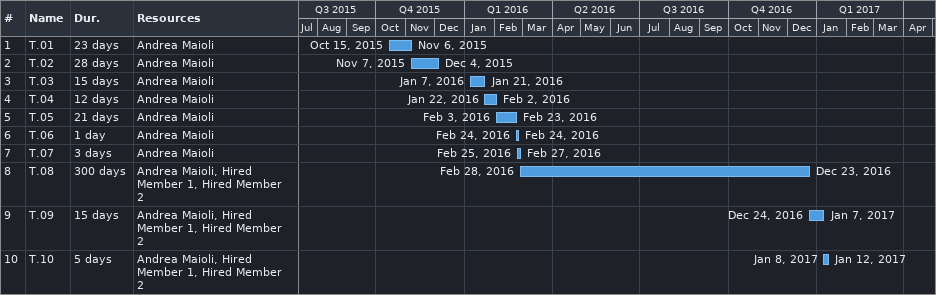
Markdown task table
| ID | Task | Duration | Start | Finish | Resources |
|---|---|---|---|---|---|
| 1 | T.01 | 23d | 2015-10-15 | 2015-11-06 | Andrea Maioli |
| 2 | T.02 | 28d | 2015-11-07 | 2015-12-04 | Andrea Maioli |
| 3 | T.03 | 15d | 2016-01-07 | 2016-01-21 | Andrea Maioli |
| 4 | T.04 | 12d | 2016-01-22 | 2016-02-02 | Andrea Maioli |
| 5 | T.05 | 21d | 2016-02-03 | 2016-02-23 | Andrea Maioli |
| 6 | T.06 | 1d | 2016-02-24 | 2016-02-24 | Andrea Maioli |
| 7 | T.07 | 3d | 2016-02-25 | 2016-02-27 | Andrea Maioli |
| 8 | T.08 | 300d | 2016-02-28 | 2016-12-23 | Andrea Maioli, Hired Member 1, Hired Member 2 |
| 9 | T.09 | 15d | 2016-12-24 | 2017-01-07 | Andrea Maioli, Hired Member 1, Hired Member 2 |
| 10 | T.10 | 5d | 2017-01-08 | 2017-01-12 | Andrea Maioli, Hired Member 1, Hired Member 2 |
